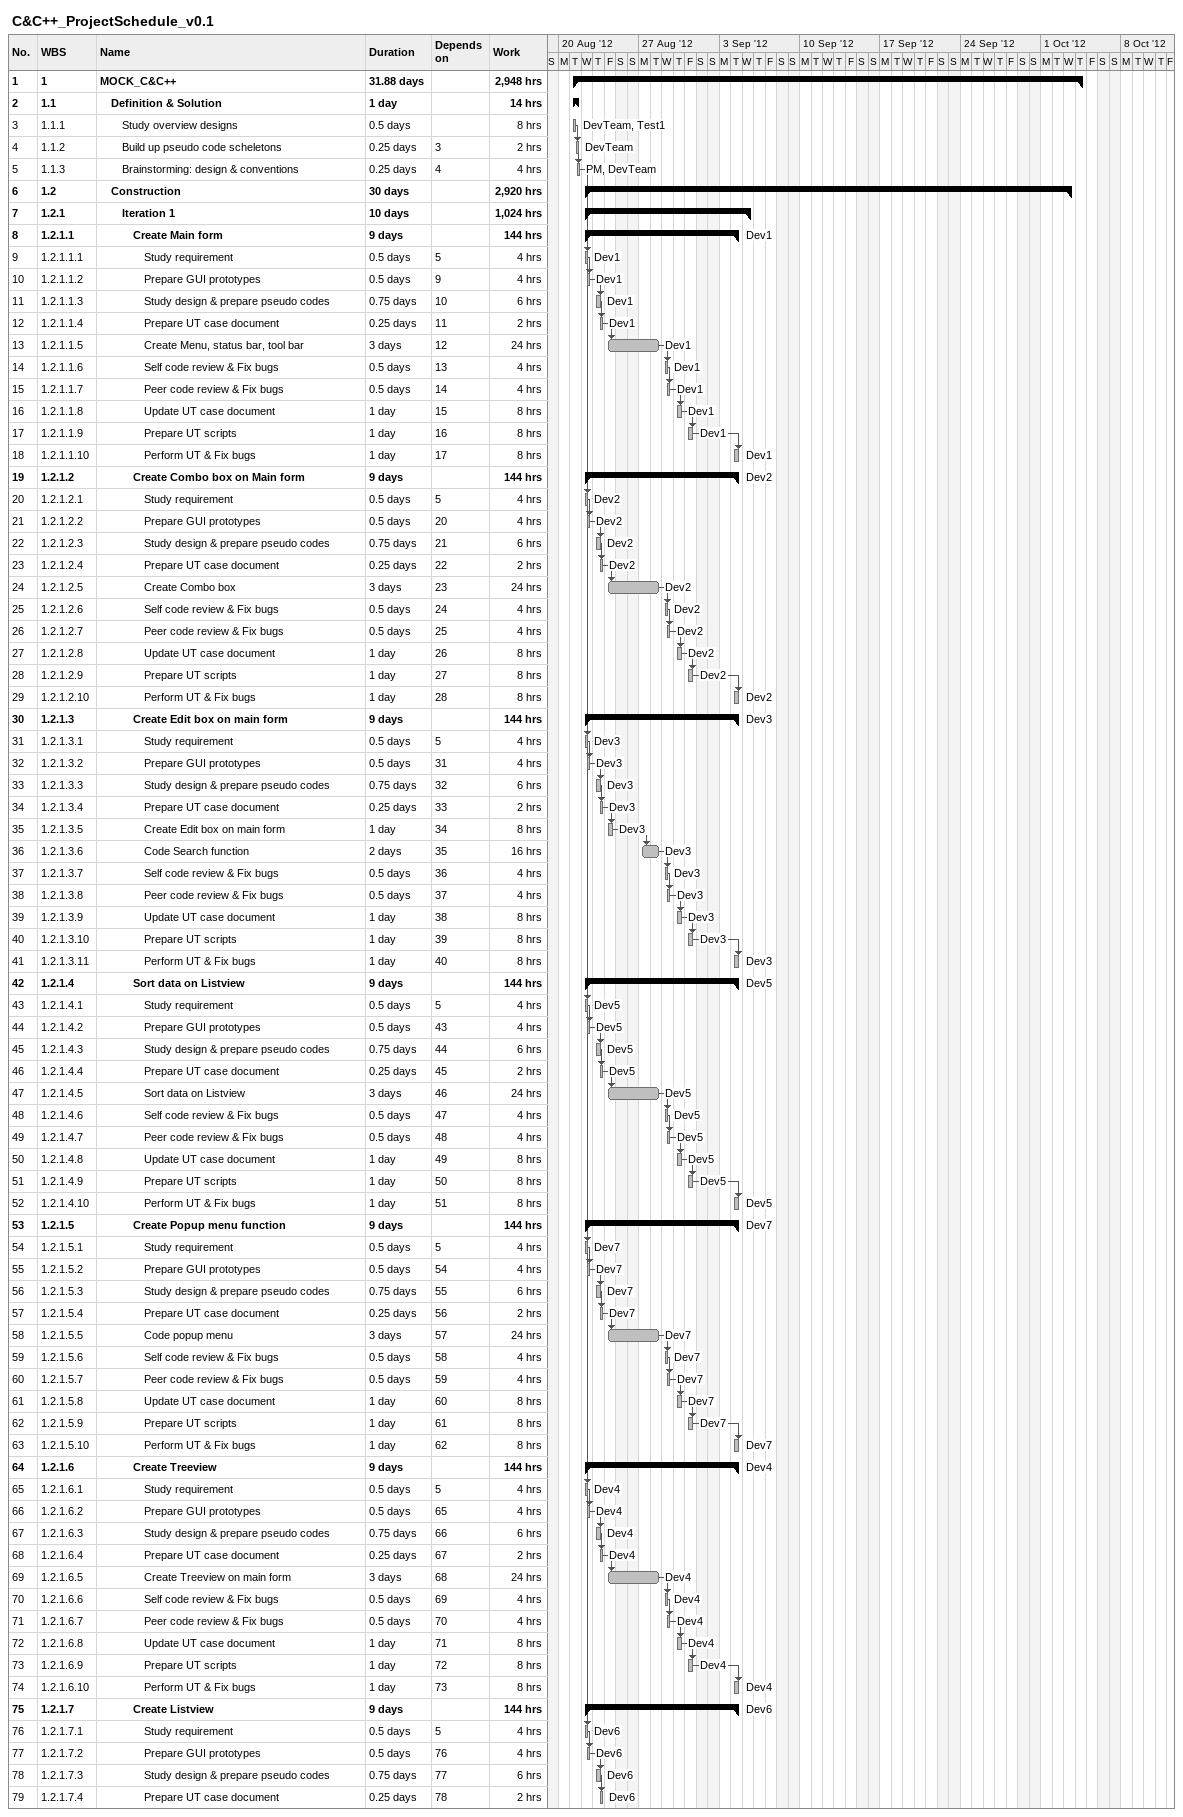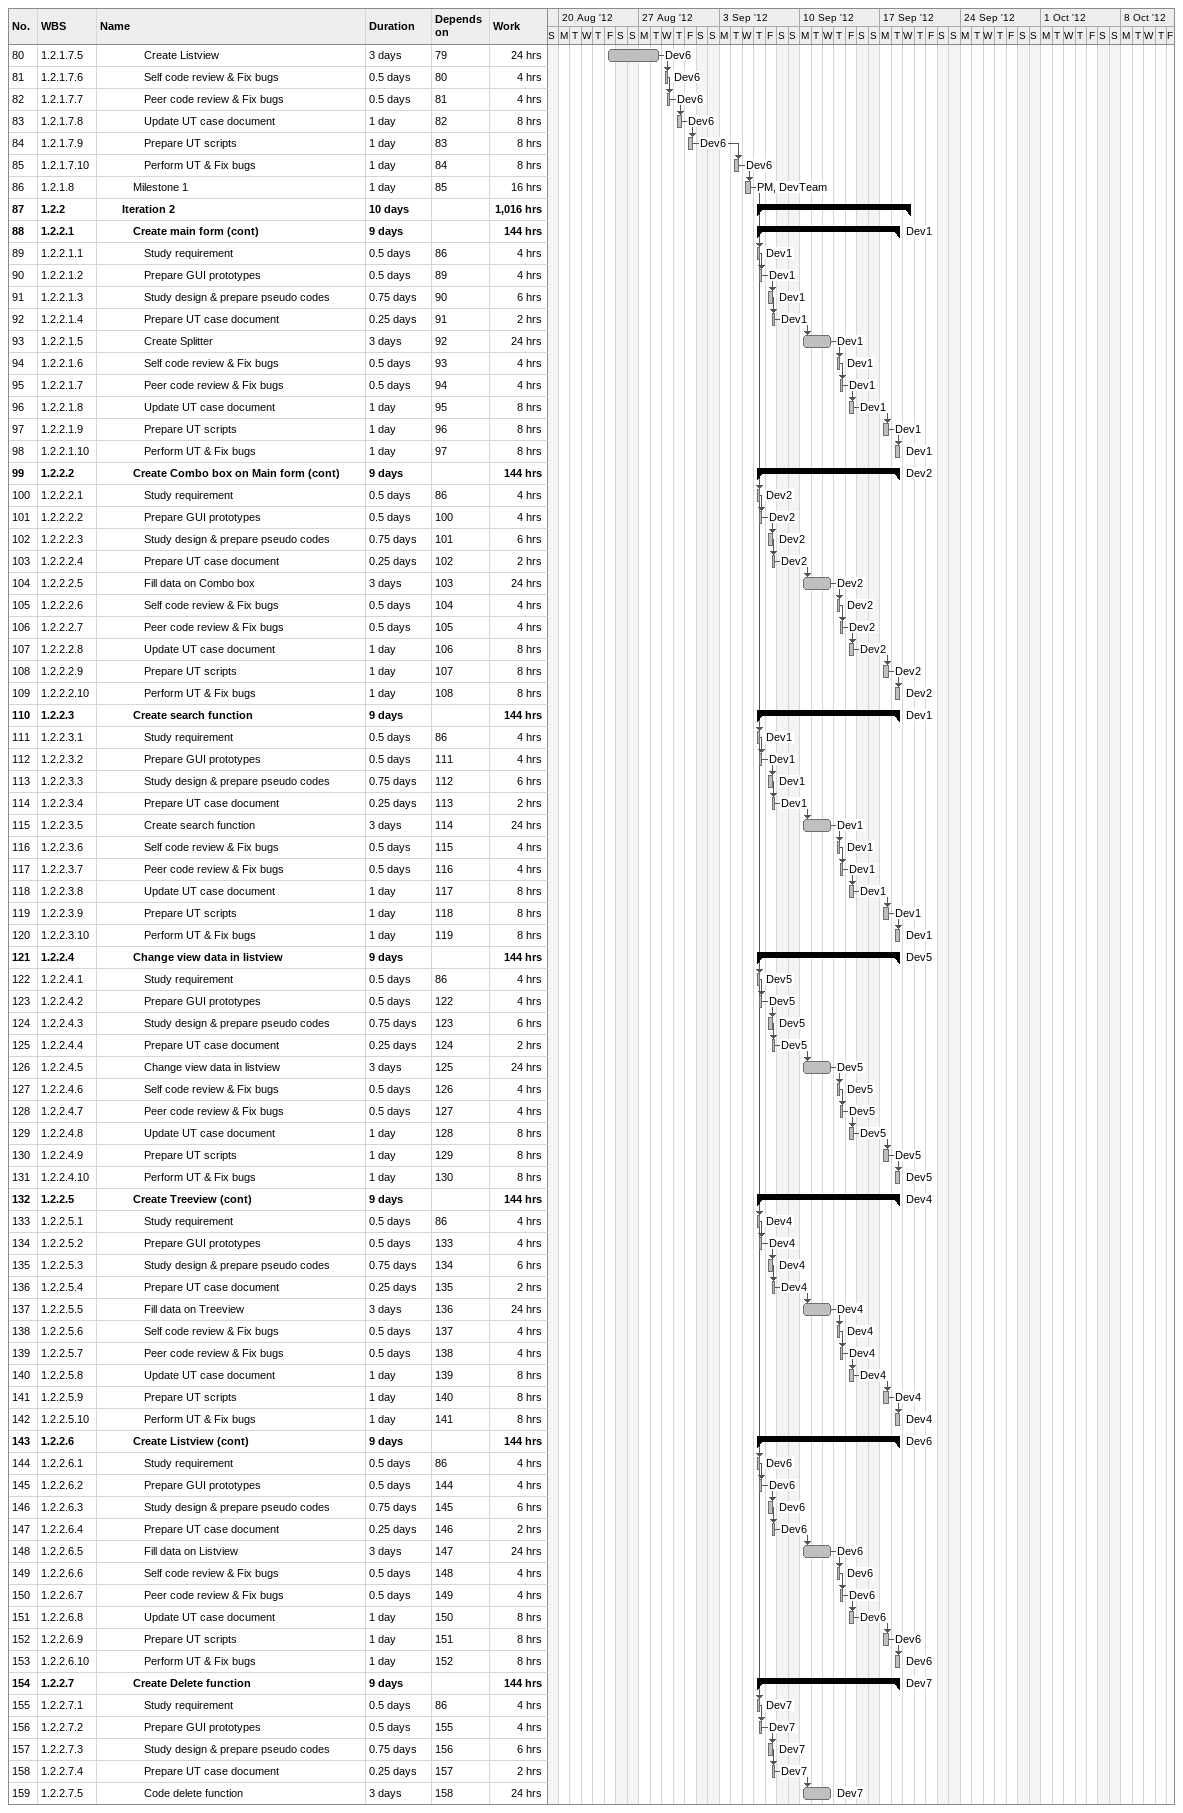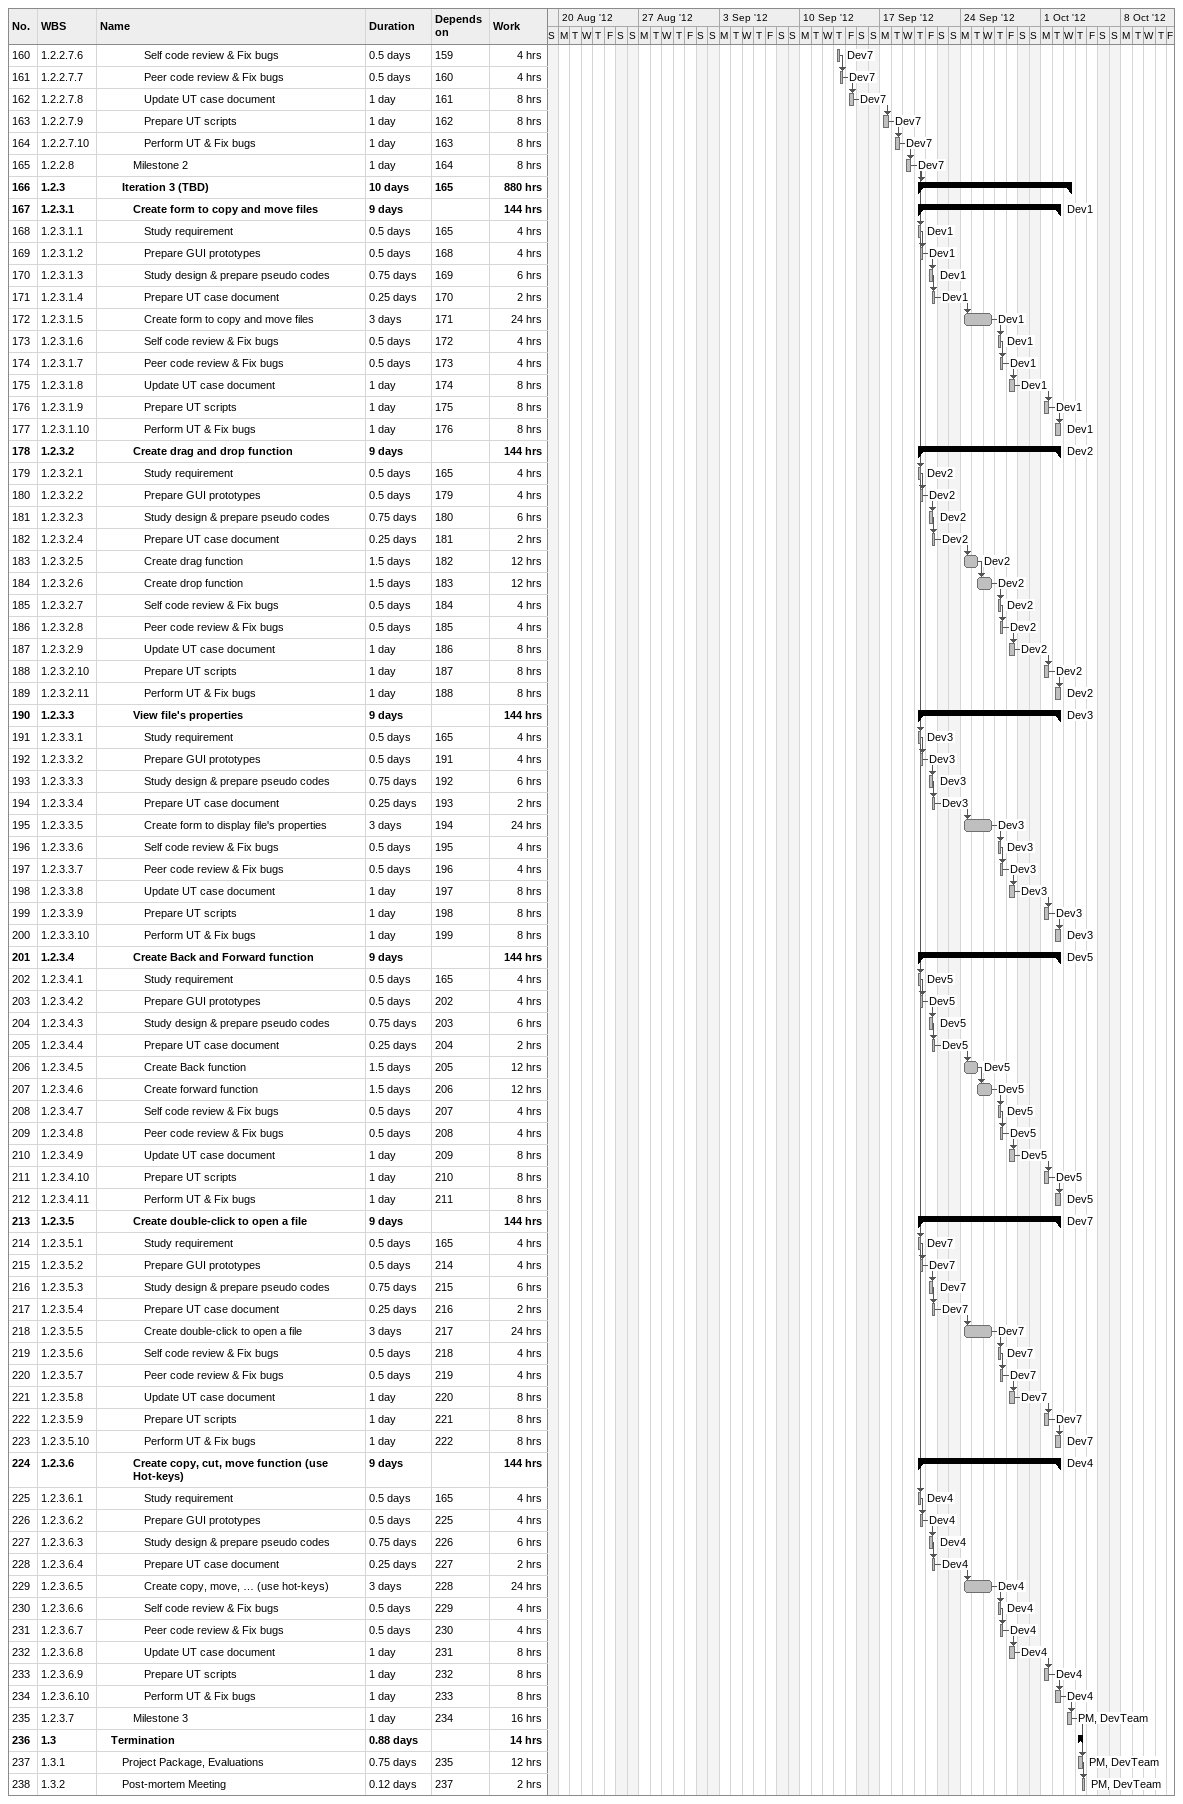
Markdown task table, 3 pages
C&C++_ProjectSchedule_v0.1

| ID | WBS | Task | Duration | Start | Finish | Predecessors | Resources | Work (h) |
|---|---|---|---|---|---|---|---|---|
| 1 | 1 | **MOCK_C&C++** | 31.88d | 2012-08-21 | 2012-10-04 |  |  | 2948 |
| 2 | 1.1 | **Definition & Solution** | 1d | 2012-08-21 | 2012-08-21 |  |  | 14 |
| 3 | 1.1.1 | Study overview designs | 0.5d | 2012-08-21 | 2012-08-21 |  | DevTeam, Test1 | 8 |
| 4 | 1.1.2 | Build up pseudo code scheletons | 0.25d | 2012-08-21 | 2012-08-21 | 3 | DevTeam | 2 |
| 5 | 1.1.3 | Brainstorming: design & conventions | 0.25d | 2012-08-21 | 2012-08-21 | 4 | PM, DevTeam | 4 |
| 6 | 1.2 | **Construction** | 30d | 2012-08-22 | 2012-10-03 |  |  | 2920 |
| 7 | 1.2.1 | **Iteration 1** | 10d | 2012-08-22 | 2012-09-05 |  |  | 1024 |
| 8 | 1.2.1.1 | **Create Main form** | 9d | 2012-08-22 | 2012-09-04 |  | Dev1 | 144 |
| 9 | 1.2.1.1.1 | Study requirement | 0.5d | 2012-08-22 | 2012-08-22 | 5 | Dev1 | 4 |
| 10 | 1.2.1.1.2 | Prepare GUI prototypes | 0.5d | 2012-08-22 | 2012-08-22 | 9 | Dev1 | 4 |
| 11 | 1.2.1.1.3 | Study design & prepare pseudo codes | 0.75d | 2012-08-23 | 2012-08-23 | 10 | Dev1 | 6 |
| 12 | 1.2.1.1.4 | Prepare UT case document | 0.25d | 2012-08-23 | 2012-08-23 | 11 | Dev1 | 2 |
| 13 | 1.2.1.1.5 | Create Menu, status bar, tool bar | 3d | 2012-08-24 | 2012-08-28 | 12 | Dev1 | 24 |
| 14 | 1.2.1.1.6 | Self code review & Fix bugs | 0.5d | 2012-08-29 | 2012-08-29 | 13 | Dev1 | 4 |
| 15 | 1.2.1.1.7 | Peer code review & Fix bugs | 0.5d | 2012-08-29 | 2012-08-29 | 14 | Dev1 | 4 |
| 16 | 1.2.1.1.8 | Update UT case document | 1d | 2012-08-30 | 2012-08-30 | 15 | Dev1 | 8 |
| 17 | 1.2.1.1.9 | Prepare UT scripts | 1d | 2012-08-31 | 2012-08-31 | 16 | Dev1 | 8 |
| 18 | 1.2.1.1.10 | Perform UT & Fix bugs | 1d | 2012-09-04 | 2012-09-04 | 17 | Dev1 | 8 |
| 19 | 1.2.1.2 | **Create Combo box on Main form** | 9d | 2012-08-22 | 2012-09-04 |  | Dev2 | 144 |
| 20 | 1.2.1.2.1 | Study requirement | 0.5d | 2012-08-22 | 2012-08-22 | 5 | Dev2 | 4 |
| 21 | 1.2.1.2.2 | Prepare GUI prototypes | 0.5d | 2012-08-22 | 2012-08-22 | 20 | Dev2 | 4 |
| 22 | 1.2.1.2.3 | Study design & prepare pseudo codes | 0.75d | 2012-08-23 | 2012-08-23 | 21 | Dev2 | 6 |
| 23 | 1.2.1.2.4 | Prepare UT case document | 0.25d | 2012-08-23 | 2012-08-23 | 22 | Dev2 | 2 |
| 24 | 1.2.1.2.5 | Create Combo box | 3d | 2012-08-24 | 2012-08-28 | 23 | Dev2 | 24 |
| 25 | 1.2.1.2.6 | Self code review & Fix bugs | 0.5d | 2012-08-29 | 2012-08-29 | 24 | Dev2 | 4 |
| 26 | 1.2.1.2.7 | Peer code review & Fix bugs | 0.5d | 2012-08-29 | 2012-08-29 | 25 | Dev2 | 4 |
| 27 | 1.2.1.2.8 | Update UT case document | 1d | 2012-08-30 | 2012-08-30 | 26 | Dev2 | 8 |
| 28 | 1.2.1.2.9 | Prepare UT scripts | 1d | 2012-08-31 | 2012-08-31 | 27 | Dev2 | 8 |
| 29 | 1.2.1.2.10 | Perform UT & Fix bugs | 1d | 2012-09-04 | 2012-09-04 | 28 | Dev2 | 8 |
| 30 | 1.2.1.3 | **Create Edit box on main form** | 9d | 2012-08-22 | 2012-09-04 |  | Dev3 | 144 |
| 31 | 1.2.1.3.1 | Study requirement | 0.5d | 2012-08-22 | 2012-08-22 | 5 | Dev3 | 4 |
| 32 | 1.2.1.3.2 | Prepare GUI prototypes | 0.5d | 2012-08-22 | 2012-08-22 | 31 | Dev3 | 4 |
| 33 | 1.2.1.3.3 | Study design & prepare pseudo codes | 0.75d | 2012-08-23 | 2012-08-23 | 32 | Dev3 | 6 |
| 34 | 1.2.1.3.4 | Prepare UT case document | 0.25d | 2012-08-23 | 2012-08-23 | 33 | Dev3 | 2 |
| 35 | 1.2.1.3.5 | Create Edit box on main form | 1d | 2012-08-24 | 2012-08-24 | 34 | Dev3 | 8 |
| 36 | 1.2.1.3.6 | Code Search function | 2d | 2012-08-27 | 2012-08-28 | 35 | Dev3 | 16 |
| 37 | 1.2.1.3.7 | Self code review & Fix bugs | 0.5d | 2012-08-29 | 2012-08-29 | 36 | Dev3 | 4 |
| 38 | 1.2.1.3.8 | Peer code review & Fix bugs | 0.5d | 2012-08-29 | 2012-08-29 | 37 | Dev3 | 4 |
| 39 | 1.2.1.3.9 | Update UT case document | 1d | 2012-08-30 | 2012-08-30 | 38 | Dev3 | 8 |
| 40 | 1.2.1.3.10 | Prepare UT scripts | 1d | 2012-08-31 | 2012-08-31 | 39 | Dev3 | 8 |
| 41 | 1.2.1.3.11 | Perform UT & Fix bugs | 1d | 2012-09-04 | 2012-09-04 | 40 | Dev3 | 8 |
| 42 | 1.2.1.4 | **Sort data on Listview** | 9d | 2012-08-22 | 2012-09-04 |  | Dev5 | 144 |
| 43 | 1.2.1.4.1 | Study requirement | 0.5d | 2012-08-22 | 2012-08-22 | 5 | Dev5 | 4 |
| 44 | 1.2.1.4.2 | Prepare GUI prototypes | 0.5d | 2012-08-22 | 2012-08-22 | 43 | Dev5 | 4 |
| 45 | 1.2.1.4.3 | Study design & prepare pseudo codes | 0.75d | 2012-08-23 | 2012-08-23 | 44 | Dev5 | 6 |
| 46 | 1.2.1.4.4 | Prepare UT case document | 0.25d | 2012-08-23 | 2012-08-23 | 45 | Dev5 | 2 |
| 47 | 1.2.1.4.5 | Sort data on Listview | 3d | 2012-08-24 | 2012-08-28 | 46 | Dev5 | 24 |
| 48 | 1.2.1.4.6 | Self code review & Fix bugs | 0.5d | 2012-08-29 | 2012-08-29 | 47 | Dev5 | 4 |
| 49 | 1.2.1.4.7 | Peer code review & Fix bugs | 0.5d | 2012-08-29 | 2012-08-29 | 48 | Dev5 | 4 |
| 50 | 1.2.1.4.8 | Update UT case document | 1d | 2012-08-30 | 2012-08-30 | 49 | Dev5 | 8 |
| 51 | 1.2.1.4.9 | Prepare UT scripts | 1d | 2012-08-31 | 2012-08-31 | 50 | Dev5 | 8 |
| 52 | 1.2.1.4.10 | Perform UT & Fix bugs | 1d | 2012-09-04 | 2012-09-04 | 51 | Dev5 | 8 |
| 53 | 1.2.1.5 | **Create Popup menu function** | 9d | 2012-08-22 | 2012-09-04 |  | Dev7 | 144 |
| 54 | 1.2.1.5.1 | Study requirement | 0.5d | 2012-08-22 | 2012-08-22 | 5 | Dev7 | 4 |
| 55 | 1.2.1.5.2 | Prepare GUI prototypes | 0.5d | 2012-08-22 | 2012-08-22 | 54 | Dev7 | 4 |
| 56 | 1.2.1.5.3 | Study design & prepare pseudo codes | 0.75d | 2012-08-23 | 2012-08-23 | 55 | Dev7 | 6 |
| 57 | 1.2.1.5.4 | Prepare UT case document | 0.25d | 2012-08-23 | 2012-08-23 | 56 | Dev7 | 2 |
| 58 | 1.2.1.5.5 | Code popup menu | 3d | 2012-08-24 | 2012-08-28 | 57 | Dev7 | 24 |
| 59 | 1.2.1.5.6 | Self code review & Fix bugs | 0.5d | 2012-08-29 | 2012-08-29 | 58 | Dev7 | 4 |
| 60 | 1.2.1.5.7 | Peer code review & Fix bugs | 0.5d | 2012-08-29 | 2012-08-29 | 59 | Dev7 | 4 |
| 61 | 1.2.1.5.8 | Update UT case document | 1d | 2012-08-30 | 2012-08-30 | 60 | Dev7 | 8 |
| 62 | 1.2.1.5.9 | Prepare UT scripts | 1d | 2012-08-31 | 2012-08-31 | 61 | Dev7 | 8 |
| 63 | 1.2.1.5.10 | Perform UT & Fix bugs | 1d | 2012-09-04 | 2012-09-04 | 62 | Dev7 | 8 |
| 64 | 1.2.1.6 | **Create Treeview** | 9d | 2012-08-22 | 2012-09-04 |  | Dev4 | 144 |
| 65 | 1.2.1.6.1 | Study requirement | 0.5d | 2012-08-22 | 2012-08-22 | 5 | Dev4 | 4 |
| 66 | 1.2.1.6.2 | Prepare GUI prototypes | 0.5d | 2012-08-22 | 2012-08-22 | 65 | Dev4 | 4 |
| 67 | 1.2.1.6.3 | Study design & prepare pseudo codes | 0.75d | 2012-08-23 | 2012-08-23 | 66 | Dev4 | 6 |
| 68 | 1.2.1.6.4 | Prepare UT case document | 0.25d | 2012-08-23 | 2012-08-23 | 67 | Dev4 | 2 |
| 69 | 1.2.1.6.5 | Create Treeview on main form | 3d | 2012-08-24 | 2012-08-28 | 68 | Dev4 | 24 |
| 70 | 1.2.1.6.6 | Self code review & Fix bugs | 0.5d | 2012-08-29 | 2012-08-29 | 69 | Dev4 | 4 |
| 71 | 1.2.1.6.7 | Peer code review & Fix bugs | 0.5d | 2012-08-29 | 2012-08-29 | 70 | Dev4 | 4 |
| 72 | 1.2.1.6.8 | Update UT case document | 1d | 2012-08-30 | 2012-08-30 | 71 | Dev4 | 8 |
| 73 | 1.2.1.6.9 | Prepare UT scripts | 1d | 2012-08-31 | 2012-08-31 | 72 | Dev4 | 8 |
| 74 | 1.2.1.6.10 | Perform UT & Fix bugs | 1d | 2012-09-04 | 2012-09-04 | 73 | Dev4 | 8 |
| 75 | 1.2.1.7 | **Create Listview** | 9d | 2012-08-22 | 2012-09-04 |  | Dev6 | 144 |
| 76 | 1.2.1.7.1 | Study requirement | 0.5d | 2012-08-22 | 2012-08-22 | 5 | Dev6 | 4 |
| 77 | 1.2.1.7.2 | Prepare GUI prototypes | 0.5d | 2012-08-22 | 2012-08-22 | 76 | Dev6 | 4 |
| 78 | 1.2.1.7.3 | Study design & prepare pseudo codes | 0.75d | 2012-08-23 | 2012-08-23 | 77 | Dev6 | 6 |
| 79 | 1.2.1.7.4 | Prepare UT case document | 0.25d | 2012-08-23 | 2012-08-23 | 78 | Dev6 | 2 |
| 80 | 1.2.1.7.5 | Create Listview | 3d | 2012-08-24 | 2012-08-28 | 79 | Dev6 | 24 |
| 81 | 1.2.1.7.6 | Self code review & Fix bugs | 0.5d | 2012-08-29 | 2012-08-29 | 80 | Dev6 | 4 |
| 82 | 1.2.1.7.7 | Peer code review & Fix bugs | 0.5d | 2012-08-29 | 2012-08-29 | 81 | Dev6 | 4 |
| 83 | 1.2.1.7.8 | Update UT case document | 1d | 2012-08-30 | 2012-08-30 | 82 | Dev6 | 8 |
| 84 | 1.2.1.7.9 | Prepare UT scripts | 1d | 2012-08-31 | 2012-08-31 | 83 | Dev6 | 8 |
| 85 | 1.2.1.7.10 | Perform UT & Fix bugs | 1d | 2012-09-04 | 2012-09-04 | 84 | Dev6 | 8 |
| 86 | 1.2.1.8 | Milestone 1 | 1d | 2012-09-05 | 2012-09-05 | 85 | PM, DevTeam | 16 |
| 87 | 1.2.2 | **Iteration 2** | 10d | 2012-09-06 | 2012-09-19 |  |  | 1016 |
| 88 | 1.2.2.1 | **Create main form (cont)** | 9d | 2012-09-06 | 2012-09-18 |  | Dev1 | 144 |
| 89 | 1.2.2.1.1 | Study requirement | 0.5d | 2012-09-06 | 2012-09-06 | 86 | Dev1 | 4 |
| 90 | 1.2.2.1.2 | Prepare GUI prototypes | 0.5d | 2012-09-06 | 2012-09-06 | 89 | Dev1 | 4 |
| 91 | 1.2.2.1.3 | Study design & prepare pseudo codes | 0.75d | 2012-09-07 | 2012-09-07 | 90 | Dev1 | 6 |
| 92 | 1.2.2.1.4 | Prepare UT case document | 0.25d | 2012-09-07 | 2012-09-07 | 91 | Dev1 | 2 |
| 93 | 1.2.2.1.5 | Create Splitter | 3d | 2012-09-10 | 2012-09-12 | 92 | Dev1 | 24 |
| 94 | 1.2.2.1.6 | Self code review & Fix bugs | 0.5d | 2012-09-13 | 2012-09-13 | 93 | Dev1 | 4 |
| 95 | 1.2.2.1.7 | Peer code review & Fix bugs | 0.5d | 2012-09-13 | 2012-09-13 | 94 | Dev1 | 4 |
| 96 | 1.2.2.1.8 | Update UT case document | 1d | 2012-09-14 | 2012-09-14 | 95 | Dev1 | 8 |
| 97 | 1.2.2.1.9 | Prepare UT scripts | 1d | 2012-09-17 | 2012-09-17 | 96 | Dev1 | 8 |
| 98 | 1.2.2.1.10 | Perform UT & Fix bugs | 1d | 2012-09-18 | 2012-09-18 | 97 | Dev1 | 8 |
| 99 | 1.2.2.2 | **Create Combo box on Main form (cont)** | 9d | 2012-09-06 | 2012-09-18 |  | Dev2 | 144 |
| 100 | 1.2.2.2.1 | Study requirement | 0.5d | 2012-09-06 | 2012-09-06 | 86 | Dev2 | 4 |
| 101 | 1.2.2.2.2 | Prepare GUI prototypes | 0.5d | 2012-09-06 | 2012-09-06 | 100 | Dev2 | 4 |
| 102 | 1.2.2.2.3 | Study design & prepare pseudo codes | 0.75d | 2012-09-07 | 2012-09-07 | 101 | Dev2 | 6 |
| 103 | 1.2.2.2.4 | Prepare UT case document | 0.25d | 2012-09-07 | 2012-09-07 | 102 | Dev2 | 2 |
| 104 | 1.2.2.2.5 | Fill data on Combo box | 3d | 2012-09-10 | 2012-09-12 | 103 | Dev2 | 24 |
| 105 | 1.2.2.2.6 | Self code review & Fix bugs | 0.5d | 2012-09-13 | 2012-09-13 | 104 | Dev2 | 4 |
| 106 | 1.2.2.2.7 | Peer code review & Fix bugs | 0.5d | 2012-09-13 | 2012-09-13 | 105 | Dev2 | 4 |
| 107 | 1.2.2.2.8 | Update UT case document | 1d | 2012-09-14 | 2012-09-14 | 106 | Dev2 | 8 |
| 108 | 1.2.2.2.9 | Prepare UT scripts | 1d | 2012-09-17 | 2012-09-17 | 107 | Dev2 | 8 |
| 109 | 1.2.2.2.10 | Perform UT & Fix bugs | 1d | 2012-09-18 | 2012-09-18 | 108 | Dev2 | 8 |
| 110 | 1.2.2.3 | **Create search function** | 9d | 2012-09-06 | 2012-09-18 |  | Dev1 | 144 |
| 111 | 1.2.2.3.1 | Study requirement | 0.5d | 2012-09-06 | 2012-09-06 | 86 | Dev1 | 4 |
| 112 | 1.2.2.3.2 | Prepare GUI prototypes | 0.5d | 2012-09-06 | 2012-09-06 | 111 | Dev1 | 4 |
| 113 | 1.2.2.3.3 | Study design & prepare pseudo codes | 0.75d | 2012-09-07 | 2012-09-07 | 112 | Dev1 | 6 |
| 114 | 1.2.2.3.4 | Prepare UT case document | 0.25d | 2012-09-07 | 2012-09-07 | 113 | Dev1 | 2 |
| 115 | 1.2.2.3.5 | Create search function | 3d | 2012-09-10 | 2012-09-12 | 114 | Dev1 | 24 |
| 116 | 1.2.2.3.6 | Self code review & Fix bugs | 0.5d | 2012-09-13 | 2012-09-13 | 115 | Dev1 | 4 |
| 117 | 1.2.2.3.7 | Peer code review & Fix bugs | 0.5d | 2012-09-13 | 2012-09-13 | 116 | Dev1 | 4 |
| 118 | 1.2.2.3.8 | Update UT case document | 1d | 2012-09-14 | 2012-09-14 | 117 | Dev1 | 8 |
| 119 | 1.2.2.3.9 | Prepare UT scripts | 1d | 2012-09-17 | 2012-09-17 | 118 | Dev1 | 8 |
| 120 | 1.2.2.3.10 | Perform UT & Fix bugs | 1d | 2012-09-18 | 2012-09-18 | 119 | Dev1 | 8 |
| 121 | 1.2.2.4 | **Change view data in listview** | 9d | 2012-09-06 | 2012-09-18 |  | Dev5 | 144 |
| 122 | 1.2.2.4.1 | Study requirement | 0.5d | 2012-09-06 | 2012-09-06 | 86 | Dev5 | 4 |
| 123 | 1.2.2.4.2 | Prepare GUI prototypes | 0.5d | 2012-09-06 | 2012-09-06 | 122 | Dev5 | 4 |
| 124 | 1.2.2.4.3 | Study design & prepare pseudo codes | 0.75d | 2012-09-07 | 2012-09-07 | 123 | Dev5 | 6 |
| 125 | 1.2.2.4.4 | Prepare UT case document | 0.25d | 2012-09-07 | 2012-09-07 | 124 | Dev5 | 2 |
| 126 | 1.2.2.4.5 | Change view data in listview | 3d | 2012-09-10 | 2012-09-12 | 125 | Dev5 | 24 |
| 127 | 1.2.2.4.6 | Self code review & Fix bugs | 0.5d | 2012-09-13 | 2012-09-13 | 126 | Dev5 | 4 |
| 128 | 1.2.2.4.7 | Peer code review & Fix bugs | 0.5d | 2012-09-13 | 2012-09-13 | 127 | Dev5 | 4 |
| 129 | 1.2.2.4.8 | Update UT case document | 1d | 2012-09-14 | 2012-09-14 | 128 | Dev5 | 8 |
| 130 | 1.2.2.4.9 | Prepare UT scripts | 1d | 2012-09-17 | 2012-09-17 | 129 | Dev5 | 8 |
| 131 | 1.2.2.4.10 | Perform UT & Fix bugs | 1d | 2012-09-18 | 2012-09-18 | 130 | Dev5 | 8 |
| 132 | 1.2.2.5 | **Create Treeview (cont)** | 9d | 2012-09-06 | 2012-09-18 |  | Dev4 | 144 |
| 133 | 1.2.2.5.1 | Study requirement | 0.5d | 2012-09-06 | 2012-09-06 | 86 | Dev4 | 4 |
| 134 | 1.2.2.5.2 | Prepare GUI prototypes | 0.5d | 2012-09-06 | 2012-09-06 | 133 | Dev4 | 4 |
| 135 | 1.2.2.5.3 | Study design & prepare pseudo codes | 0.75d | 2012-09-07 | 2012-09-07 | 134 | Dev4 | 6 |
| 136 | 1.2.2.5.4 | Prepare UT case document | 0.25d | 2012-09-07 | 2012-09-07 | 135 | Dev4 | 2 |
| 137 | 1.2.2.5.5 | Fill data on Treeview | 3d | 2012-09-10 | 2012-09-12 | 136 | Dev4 | 24 |
| 138 | 1.2.2.5.6 | Self code review & Fix bugs | 0.5d | 2012-09-13 | 2012-09-13 | 137 | Dev4 | 4 |
| 139 | 1.2.2.5.7 | Peer code review & Fix bugs | 0.5d | 2012-09-13 | 2012-09-13 | 138 | Dev4 | 4 |
| 140 | 1.2.2.5.8 | Update UT case document | 1d | 2012-09-14 | 2012-09-14 | 139 | Dev4 | 8 |
| 141 | 1.2.2.5.9 | Prepare UT scripts | 1d | 2012-09-17 | 2012-09-17 | 140 | Dev4 | 8 |
| 142 | 1.2.2.5.10 | Perform UT & Fix bugs | 1d | 2012-09-18 | 2012-09-18 | 141 | Dev4 | 8 |
| 143 | 1.2.2.6 | **Create Listview (cont)** | 9d | 2012-09-06 | 2012-09-18 |  | Dev6 | 144 |
| 144 | 1.2.2.6.1 | Study requirement | 0.5d | 2012-09-06 | 2012-09-06 | 86 | Dev6 | 4 |
| 145 | 1.2.2.6.2 | Prepare GUI prototypes | 0.5d | 2012-09-06 | 2012-09-06 | 144 | Dev6 | 4 |
| 146 | 1.2.2.6.3 | Study design & prepare pseudo codes | 0.75d | 2012-09-07 | 2012-09-07 | 145 | Dev6 | 6 |
| 147 | 1.2.2.6.4 | Prepare UT case document | 0.25d | 2012-09-07 | 2012-09-07 | 146 | Dev6 | 2 |
| 148 | 1.2.2.6.5 | Fill data on Listview | 3d | 2012-09-10 | 2012-09-12 | 147 | Dev6 | 24 |
| 149 | 1.2.2.6.6 | Self code review & Fix bugs | 0.5d | 2012-09-13 | 2012-09-13 | 148 | Dev6 | 4 |
| 150 | 1.2.2.6.7 | Peer code review & Fix bugs | 0.5d | 2012-09-13 | 2012-09-13 | 149 | Dev6 | 4 |
| 151 | 1.2.2.6.8 | Update UT case document | 1d | 2012-09-14 | 2012-09-14 | 150 | Dev6 | 8 |
| 152 | 1.2.2.6.9 | Prepare UT scripts | 1d | 2012-09-17 | 2012-09-17 | 151 | Dev6 | 8 |
| 153 | 1.2.2.6.10 | Perform UT & Fix bugs | 1d | 2012-09-18 | 2012-09-18 | 152 | Dev6 | 8 |
| 154 | 1.2.2.7 | **Create Delete function** | 9d | 2012-09-06 | 2012-09-18 |  | Dev7 | 144 |
| 155 | 1.2.2.7.1 | Study requirement | 0.5d | 2012-09-06 | 2012-09-06 | 86 | Dev7 | 4 |
| 156 | 1.2.2.7.2 | Prepare GUI prototypes | 0.5d | 2012-09-06 | 2012-09-06 | 155 | Dev7 | 4 |
| 157 | 1.2.2.7.3 | Study design & prepare pseudo codes | 0.75d | 2012-09-07 | 2012-09-07 | 156 | Dev7 | 6 |
| 158 | 1.2.2.7.4 | Prepare UT case document | 0.25d | 2012-09-07 | 2012-09-07 | 157 | Dev7 | 2 |
| 159 | 1.2.2.7.5 | Code delete function | 3d | 2012-09-10 | 2012-09-12 | 158 | Dev7 | 24 |
| 160 | 1.2.2.7.6 | Self code review & Fix bugs | 0.5d | 2012-09-13 | 2012-09-13 | 159 | Dev7 | 4 |
| 161 | 1.2.2.7.7 | Peer code review & Fix bugs | 0.5d | 2012-09-13 | 2012-09-13 | 160 | Dev7 | 4 |
| 162 | 1.2.2.7.8 | Update UT case document | 1d | 2012-09-14 | 2012-09-14 | 161 | Dev7 | 8 |
| 163 | 1.2.2.7.9 | Prepare UT scripts | 1d | 2012-09-17 | 2012-09-17 | 162 | Dev7 | 8 |
| 164 | 1.2.2.7.10 | Perform UT & Fix bugs | 1d | 2012-09-18 | 2012-09-18 | 163 | Dev7 | 8 |
| 165 | 1.2.2.8 | Milestone 2 | 1d | 2012-09-19 | 2012-09-19 | 164 | Dev7 | 8 |
| 166 | 1.2.3 | **Iteration 3 (TBD)** | 10d | 2012-09-20 | 2012-10-03 | 165 |  | 880 |
| 167 | 1.2.3.1 | **Create form to copy and move files** | 9d | 2012-09-20 | 2012-10-02 |  | Dev1 | 144 |
| 168 | 1.2.3.1.1 | Study requirement | 0.5d | 2012-09-20 | 2012-09-20 | 165 | Dev1 | 4 |
| 169 | 1.2.3.1.2 | Prepare GUI prototypes | 0.5d | 2012-09-20 | 2012-09-20 | 168 | Dev1 | 4 |
| 170 | 1.2.3.1.3 | Study design & prepare pseudo codes | 0.75d | 2012-09-21 | 2012-09-21 | 169 | Dev1 | 6 |
| 171 | 1.2.3.1.4 | Prepare UT case document | 0.25d | 2012-09-21 | 2012-09-21 | 170 | Dev1 | 2 |
| 172 | 1.2.3.1.5 | Create form to copy and move files | 3d | 2012-09-24 | 2012-09-26 | 171 | Dev1 | 24 |
| 173 | 1.2.3.1.6 | Self code review & Fix bugs | 0.5d | 2012-09-27 | 2012-09-27 | 172 | Dev1 | 4 |
| 174 | 1.2.3.1.7 | Peer code review & Fix bugs | 0.5d | 2012-09-27 | 2012-09-27 | 173 | Dev1 | 4 |
| 175 | 1.2.3.1.8 | Update UT case document | 1d | 2012-09-28 | 2012-09-28 | 174 | Dev1 | 8 |
| 176 | 1.2.3.1.9 | Prepare UT scripts | 1d | 2012-10-01 | 2012-10-01 | 175 | Dev1 | 8 |
| 177 | 1.2.3.1.10 | Perform UT & Fix bugs | 1d | 2012-10-02 | 2012-10-02 | 176 | Dev1 | 8 |
| 178 | 1.2.3.2 | **Create drag and drop function** | 9d | 2012-09-20 | 2012-10-02 |  | Dev2 | 144 |
| 179 | 1.2.3.2.1 | Study requirement | 0.5d | 2012-09-20 | 2012-09-20 | 165 | Dev2 | 4 |
| 180 | 1.2.3.2.2 | Prepare GUI prototypes | 0.5d | 2012-09-20 | 2012-09-20 | 179 | Dev2 | 4 |
| 181 | 1.2.3.2.3 | Study design & prepare pseudo codes | 0.75d | 2012-09-21 | 2012-09-21 | 180 | Dev2 | 6 |
| 182 | 1.2.3.2.4 | Prepare UT case document | 0.25d | 2012-09-21 | 2012-09-21 | 181 | Dev2 | 2 |
| 183 | 1.2.3.2.5 | Create drag function | 1.5d | 2012-09-24 | 2012-09-25 | 182 | Dev2 | 12 |
| 184 | 1.2.3.2.6 | Create drop function | 1.5d | 2012-09-25 | 2012-09-26 | 183 | Dev2 | 12 |
| 185 | 1.2.3.2.7 | Self code review & Fix bugs | 0.5d | 2012-09-27 | 2012-09-27 | 184 | Dev2 | 4 |
| 186 | 1.2.3.2.8 | Peer code review & Fix bugs | 0.5d | 2012-09-27 | 2012-09-27 | 185 | Dev2 | 4 |
| 187 | 1.2.3.2.9 | Update UT case document | 1d | 2012-09-28 | 2012-09-28 | 186 | Dev2 | 8 |
| 188 | 1.2.3.2.10 | Prepare UT scripts | 1d | 2012-10-01 | 2012-10-01 | 187 | Dev2 | 8 |
| 189 | 1.2.3.2.11 | Perform UT & Fix bugs | 1d | 2012-10-02 | 2012-10-02 | 188 | Dev2 | 8 |
| 190 | 1.2.3.3 | **View file's properties** | 9d | 2012-09-20 | 2012-10-02 |  | Dev3 | 144 |
| 191 | 1.2.3.3.1 | Study requirement | 0.5d | 2012-09-20 | 2012-09-20 | 165 | Dev3 | 4 |
| 192 | 1.2.3.3.2 | Prepare GUI prototypes | 0.5d | 2012-09-20 | 2012-09-20 | 191 | Dev3 | 4 |
| 193 | 1.2.3.3.3 | Study design & prepare pseudo codes | 0.75d | 2012-09-21 | 2012-09-21 | 192 | Dev3 | 6 |
| 194 | 1.2.3.3.4 | Prepare UT case document | 0.25d | 2012-09-21 | 2012-09-21 | 193 | Dev3 | 2 |
| 195 | 1.2.3.3.5 | Create form to display file's properties | 3d | 2012-09-24 | 2012-09-26 | 194 | Dev3 | 24 |
| 196 | 1.2.3.3.6 | Self code review & Fix bugs | 0.5d | 2012-09-27 | 2012-09-27 | 195 | Dev3 | 4 |
| 197 | 1.2.3.3.7 | Peer code review & Fix bugs | 0.5d | 2012-09-27 | 2012-09-27 | 196 | Dev3 | 4 |
| 198 | 1.2.3.3.8 | Update UT case document | 1d | 2012-09-28 | 2012-09-28 | 197 | Dev3 | 8 |
| 199 | 1.2.3.3.9 | Prepare UT scripts | 1d | 2012-10-01 | 2012-10-01 | 198 | Dev3 | 8 |
| 200 | 1.2.3.3.10 | Perform UT & Fix bugs | 1d | 2012-10-02 | 2012-10-02 | 199 | Dev3 | 8 |
| 201 | 1.2.3.4 | **Create Back and Forward function** | 9d | 2012-09-20 | 2012-10-02 |  | Dev5 | 144 |
| 202 | 1.2.3.4.1 | Study requirement | 0.5d | 2012-09-20 | 2012-09-20 | 165 | Dev5 | 4 |
| 203 | 1.2.3.4.2 | Prepare GUI prototypes | 0.5d | 2012-09-20 | 2012-09-20 | 202 | Dev5 | 4 |
| 204 | 1.2.3.4.3 | Study design & prepare pseudo codes | 0.75d | 2012-09-21 | 2012-09-21 | 203 | Dev5 | 6 |
| 205 | 1.2.3.4.4 | Prepare UT case document | 0.25d | 2012-09-21 | 2012-09-21 | 204 | Dev5 | 2 |
| 206 | 1.2.3.4.5 | Create Back function | 1.5d | 2012-09-24 | 2012-09-25 | 205 | Dev5 | 12 |
| 207 | 1.2.3.4.6 | Create forward function | 1.5d | 2012-09-25 | 2012-09-26 | 206 | Dev5 | 12 |
| 208 | 1.2.3.4.7 | Self code review & Fix bugs | 0.5d | 2012-09-27 | 2012-09-27 | 207 | Dev5 | 4 |
| 209 | 1.2.3.4.8 | Peer code review & Fix bugs | 0.5d | 2012-09-27 | 2012-09-27 | 208 | Dev5 | 4 |
| 210 | 1.2.3.4.9 | Update UT case document | 1d | 2012-09-28 | 2012-09-28 | 209 | Dev5 | 8 |
| 211 | 1.2.3.4.10 | Prepare UT scripts | 1d | 2012-10-01 | 2012-10-01 | 210 | Dev5 | 8 |
| 212 | 1.2.3.4.11 | Perform UT & Fix bugs | 1d | 2012-10-02 | 2012-10-02 | 211 | Dev5 | 8 |
| 213 | 1.2.3.5 | **Create double-click to open a file** | 9d | 2012-09-20 | 2012-10-02 |  | Dev7 | 144 |
| 214 | 1.2.3.5.1 | Study requirement | 0.5d | 2012-09-20 | 2012-09-20 | 165 | Dev7 | 4 |
| 215 | 1.2.3.5.2 | Prepare GUI prototypes | 0.5d | 2012-09-20 | 2012-09-20 | 214 | Dev7 | 4 |
| 216 | 1.2.3.5.3 | Study design & prepare pseudo codes | 0.75d | 2012-09-21 | 2012-09-21 | 215 | Dev7 | 6 |
| 217 | 1.2.3.5.4 | Prepare UT case document | 0.25d | 2012-09-21 | 2012-09-21 | 216 | Dev7 | 2 |
| 218 | 1.2.3.5.5 | Create double-click to open a file | 3d | 2012-09-24 | 2012-09-26 | 217 | Dev7 | 24 |
| 219 | 1.2.3.5.6 | Self code review & Fix bugs | 0.5d | 2012-09-27 | 2012-09-27 | 218 | Dev7 | 4 |
| 220 | 1.2.3.5.7 | Peer code review & Fix bugs | 0.5d | 2012-09-27 | 2012-09-27 | 219 | Dev7 | 4 |
| 221 | 1.2.3.5.8 | Update UT case document | 1d | 2012-09-28 | 2012-09-28 | 220 | Dev7 | 8 |
| 222 | 1.2.3.5.9 | Prepare UT scripts | 1d | 2012-10-01 | 2012-10-01 | 221 | Dev7 | 8 |
| 223 | 1.2.3.5.10 | Perform UT & Fix bugs | 1d | 2012-10-02 | 2012-10-02 | 222 | Dev7 | 8 |
| 224 | 1.2.3.6 | **Create copy, cut, move function (use Hot-keys)** | 9d | 2012-09-20 | 2012-10-02 |  | Dev4 | 144 |
| 225 | 1.2.3.6.1 | Study requirement | 0.5d | 2012-09-20 | 2012-09-20 | 165 | Dev4 | 4 |
| 226 | 1.2.3.6.2 | Prepare GUI prototypes | 0.5d | 2012-09-20 | 2012-09-20 | 225 | Dev4 | 4 |
| 227 | 1.2.3.6.3 | Study design & prepare pseudo codes | 0.75d | 2012-09-21 | 2012-09-21 | 226 | Dev4 | 6 |
| 228 | 1.2.3.6.4 | Prepare UT case document | 0.25d | 2012-09-21 | 2012-09-21 | 227 | Dev4 | 2 |
| 229 | 1.2.3.6.5 | Create copy, move, … (use hot-keys) | 3d | 2012-09-24 | 2012-09-26 | 228 | Dev4 | 24 |
| 230 | 1.2.3.6.6 | Self code review & Fix bugs | 0.5d | 2012-09-27 | 2012-09-27 | 229 | Dev4 | 4 |
| 231 | 1.2.3.6.7 | Peer code review & Fix bugs | 0.5d | 2012-09-27 | 2012-09-27 | 230 | Dev4 | 4 |
| 232 | 1.2.3.6.8 | Update UT case document | 1d | 2012-09-28 | 2012-09-28 | 231 | Dev4 | 8 |
| 233 | 1.2.3.6.9 | Prepare UT scripts | 1d | 2012-10-01 | 2012-10-01 | 232 | Dev4 | 8 |
| 234 | 1.2.3.6.10 | Perform UT & Fix bugs | 1d | 2012-10-02 | 2012-10-02 | 233 | Dev4 | 8 |
| 235 | 1.2.3.7 | Milestone 3 | 1d | 2012-10-03 | 2012-10-03 | 234 | PM, DevTeam | 16 |
| 236 | 1.3 | **Termination** | 0.88d | 2012-10-04 | 2012-10-04 |  |  | 14 |
| 237 | 1.3.1 | Project Package, Evaluations | 0.75d | 2012-10-04 | 2012-10-04 | 235 | PM, DevTeam | 12 |
| 238 | 1.3.2 | Post-mortem Meeting | 0.12d | 2012-10-04 | 2012-10-04 | 237 | PM, DevTeam | 2 |
